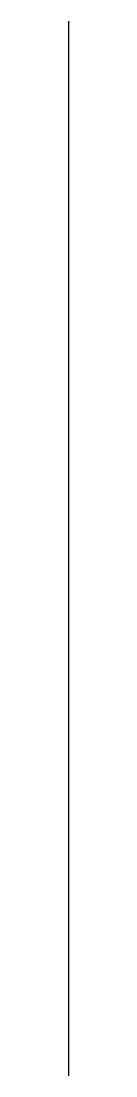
# Model space of a CAD drawing. Extents: x -0.599 to -0.599, y -0.352 to 0.622.
import ezdxf

# ---------------------------------------------------------------- set-up
doc = ezdxf.new("R2010")
doc.units = 0
doc.layers.add('Level 1', color=7, linetype='Continuous')

msp = doc.modelspace()

# ---------------------------------------------------------------- linework, layer by layer
at = {"layer": 'Level 1'}
msp.add_line((-0.5994, 0.62217), (-0.5994, -0.35164), dxfattribs=at)

doc.saveas('drawing.dxf')
